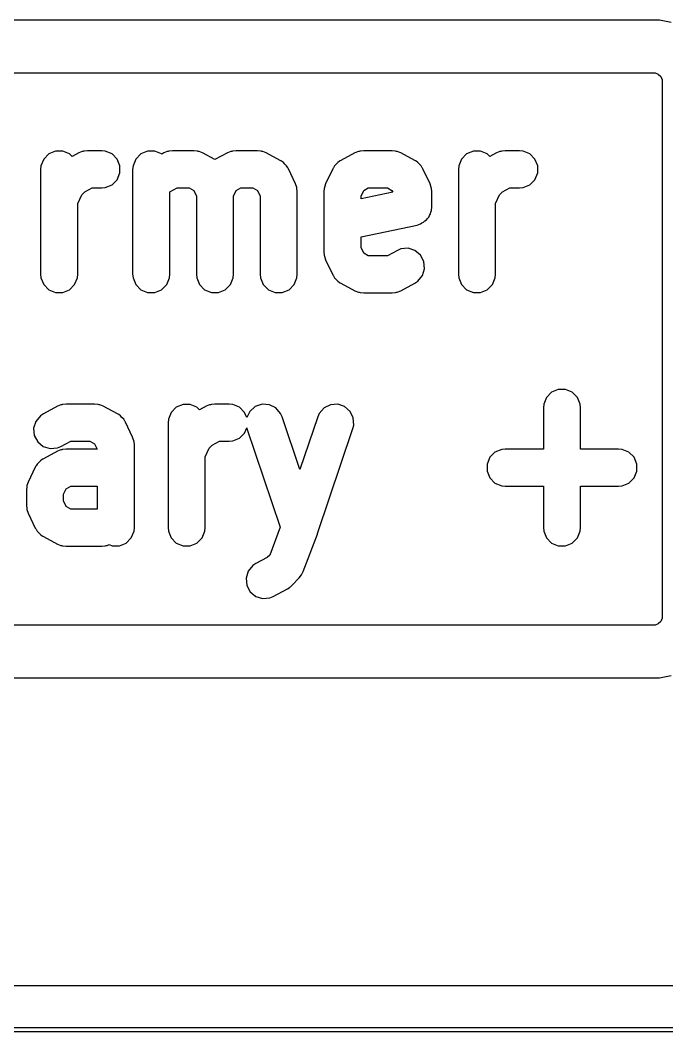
# Model space of a CAD drawing. Extents: x 70.6 to 149.6, y -117.6 to -52.5.
# Drawn here: x 124.64 to 132.03, y -117.58 to -106 of the extents above; entities that cross this region are included whole.
import ezdxf

# ---------------------------------------------------------------- set-up
doc = ezdxf.new("R2010")
doc.units = 0
doc.layers.add('BLACK', color=7, linetype='CONTINUOUS')

msp = doc.modelspace()

# ---------------------------------------------------------------- linework, layer by layer
at = {"layer": 'BLACK', "linetype": 'CONTINUOUS'}
for p, q in [((131.944863, -106.004893), (115.18131, -106.004893)), ((132.080195, -106.031812), (131.944863, -106.004893)), ((115.112317, -106.605393), (131.87587, -106.605393)), ((131.87587, -106.605393), (131.895379, -106.607314)), ((131.895379, -106.607314), (131.931427, -106.622246)), ((131.931427, -106.622246), (131.959017, -106.649836)), ((131.959017, -106.649836), (131.973949, -106.685884)), ((131.973949, -106.685884), (131.97587, -106.705393)), ((131.97587, -106.705393), (131.97587, -112.826145)), ((124.905542, -107.592826), (124.873812, -107.669428)), ((124.96417, -107.534198), (124.905542, -107.592826)), ((125.040772, -107.502468), (124.96417, -107.534198)), ((125.123686, -107.502468), (125.040772, -107.502468)), ((125.200288, -107.534198), (125.123686, -107.502468)), ((125.229823, -107.563733), (125.200288, -107.534198)), ((125.306613, -107.52308), (125.229823, -107.563733)), ((125.345163, -107.507291), (125.306613, -107.52308)), ((125.355235, -107.506339), (125.345163, -107.507291)), ((125.364582, -107.502468), (125.355235, -107.506339)), ((125.406039, -107.498385), (125.364582, -107.502468)), ((125.567944, -107.498385), (125.406039, -107.498385)), ((125.609401, -107.502468), (125.567944, -107.498385)), ((125.686003, -107.534198), (125.609401, -107.502468)), ((125.744631, -107.592826), (125.686003, -107.534198)), ((125.776361, -107.669428), (125.744631, -107.592826)), ((125.957923, -107.592826), (125.926193, -107.669428)), ((126.016551, -107.534198), (125.957923, -107.592826)), ((126.093153, -107.502468), (126.016551, -107.534198)), ((126.176067, -107.502468), (126.093153, -107.502468)), ((126.252669, -107.534198), (126.176067, -107.502468)), ((126.254182, -107.535711), (126.252669, -107.534198)), ((126.278042, -107.52308), (126.254182, -107.535711)), ((126.316592, -107.507291), (126.278042, -107.52308)), ((126.326664, -107.506339), (126.316592, -107.507291)), ((126.336011, -107.502468), (126.326664, -107.506339)), ((126.377468, -107.498385), (126.336011, -107.502468)), ((126.620325, -107.498385), (126.377468, -107.498385)), ((126.661782, -107.502468), (126.620325, -107.498385)), ((126.671128, -107.506339), (126.661782, -107.502468)), ((126.681202, -107.507291), (126.671128, -107.506339)), ((126.719751, -107.52308), (126.681202, -107.507291)), ((126.863181, -107.599013), (126.719751, -107.52308)), ((127.006613, -107.52308), (126.863181, -107.599013)), ((127.045163, -107.507291), (127.006613, -107.52308)), ((127.055235, -107.506339), (127.045163, -107.507291)), ((127.064582, -107.502468), (127.055235, -107.506339)), ((127.106039, -107.498385), (127.064582, -107.502468)), ((127.348896, -107.498385), (127.106039, -107.498385)), ((127.390353, -107.502468), (127.348896, -107.498385)), ((127.399699, -107.506339), (127.390353, -107.502468)), ((127.409772, -107.507291), (127.399699, -107.506339)), ((127.448322, -107.52308), (127.409772, -107.507291)), ((127.610227, -107.608794), (127.448322, -107.52308)), ((127.61695, -107.613247), (127.610227, -107.608794)), ((128.301851, -107.608794), (128.295124, -107.613249)), ((128.463756, -107.52308), (128.301851, -107.608794)), ((128.502306, -107.507291), (128.463756, -107.52308)), ((128.512378, -107.506339), (128.502306, -107.507291)), ((128.521725, -107.502468), (128.512378, -107.506339)), ((128.563182, -107.498385), (128.521725, -107.502468)), ((128.886992, -107.498385), (128.563182, -107.498385)), ((128.928449, -107.502468), (128.886992, -107.498385)), ((128.937795, -107.506339), (128.928449, -107.502468)), ((128.947869, -107.507291), (128.937795, -107.506339)), ((128.986418, -107.52308), (128.947869, -107.507291)), ((129.148322, -107.608794), (128.986418, -107.52308)), ((129.155046, -107.613248), (129.148322, -107.608794)), ((129.681733, -107.592826), (129.650003, -107.669428)), ((129.740361, -107.534198), (129.681733, -107.592826)), ((129.816963, -107.502468), (129.740361, -107.534198)), ((129.899877, -107.502468), (129.816963, -107.502468)), ((129.976479, -107.534198), (129.899877, -107.502468)), ((130.006014, -107.563733), (129.976479, -107.534198)), ((130.082804, -107.52308), (130.006014, -107.563733)), ((130.121354, -107.507291), (130.082804, -107.52308)), ((130.131426, -107.506339), (130.121354, -107.507291)), ((130.140773, -107.502468), (130.131426, -107.506339)), ((130.18223, -107.498385), (130.140773, -107.502468)), ((130.344135, -107.498385), (130.18223, -107.498385)), ((130.385592, -107.502468), (130.344135, -107.498385)), ((130.462194, -107.534198), (130.385592, -107.502468)), ((130.520822, -107.592826), (130.462194, -107.534198)), ((130.552552, -107.669428), (130.520822, -107.592826)), ((124.873812, -107.669428), (124.869729, -107.710885)), ((124.869729, -107.710885), (124.869729, -108.910885)), ((125.776361, -107.752342), (125.776361, -107.669428)), ((125.926193, -107.669428), (125.92211, -107.710885)), ((125.92211, -107.710885), (125.92211, -108.910885)), ((127.620159, -107.614398), (127.61695, -107.613247)), ((127.624139, -107.61801), (127.620159, -107.614398)), ((127.644955, -107.631799), (127.624139, -107.61801)), ((127.661887, -107.652264), (127.644955, -107.631799)), ((127.68156, -107.670117), (127.661887, -107.652264)), ((127.694385, -107.691544), (127.68156, -107.670117)), ((127.697809, -107.695683), (127.694385, -107.691544)), ((127.69881, -107.698938), (127.697809, -107.695683)), ((127.702954, -107.705861), (127.69881, -107.698938)), ((127.783906, -107.877289), (127.702954, -107.705861)), ((128.209124, -107.705861), (128.128172, -107.87729)), ((128.213265, -107.698942), (128.209124, -107.705861)), ((128.214268, -107.695683), (128.213265, -107.698942)), ((128.217695, -107.69154), (128.214268, -107.695683)), ((128.230518, -107.670117), (128.217695, -107.69154)), ((128.250188, -107.652267), (128.230518, -107.670117)), ((128.267122, -107.6318), (128.250188, -107.652267)), ((128.287941, -107.618007), (128.267122, -107.6318)), ((128.291919, -107.614399), (128.287941, -107.618007)), ((128.295124, -107.613249), (128.291919, -107.614399)), ((129.158253, -107.614398), (129.155046, -107.613248)), ((129.162231, -107.618008), (129.158253, -107.614398)), ((129.183051, -107.6318), (129.162231, -107.618008)), ((129.199984, -107.652267), (129.183051, -107.6318)), ((129.219654, -107.670116), (129.199984, -107.652267)), ((129.232478, -107.691541), (129.219654, -107.670116)), ((129.235905, -107.695683), (129.232478, -107.691541)), ((129.236907, -107.69894), (129.235905, -107.695683)), ((129.241049, -107.70586), (129.236907, -107.69894)), ((129.322002, -107.877289), (129.241049, -107.70586)), ((129.650003, -107.669428), (129.64592, -107.710885)), ((129.64592, -107.710885), (129.64592, -108.910885)), ((130.552552, -107.752342), (130.552552, -107.669428)), ((125.686003, -107.887572), (125.744631, -107.828944)), ((125.744631, -107.828944), (125.776361, -107.752342)), ((130.462194, -107.887572), (130.520822, -107.828944)), ((130.520822, -107.828944), (130.552552, -107.752342)), ((125.374548, -107.967998), (125.458819, -107.923385)), ((125.458819, -107.923385), (125.567944, -107.923385)), ((125.567944, -107.923385), (125.609401, -107.919302)), ((125.609401, -107.919302), (125.686003, -107.887572)), ((126.34711, -107.967398), (126.430248, -107.923385)), ((126.430248, -107.923385), (126.567545, -107.923385)), ((126.567545, -107.923385), (126.620283, -107.951305)), ((126.620283, -107.951305), (126.650682, -108.015679)), ((127.075682, -108.015678), (127.10608, -107.951305)), ((127.10608, -107.951305), (127.158819, -107.923385)), ((127.158819, -107.923385), (127.296116, -107.923385)), ((127.296116, -107.923385), (127.348855, -107.951305)), ((127.348855, -107.951305), (127.379253, -108.015677)), ((127.797916, -107.91652), (127.783906, -107.877289)), ((127.798169, -107.92174), (127.797916, -107.91652)), ((127.80017, -107.926571), (127.798169, -107.92174)), ((127.804253, -107.968028), (127.80017, -107.926571)), ((128.111908, -107.926571), (128.107825, -107.968028)), ((128.113908, -107.92174), (128.111908, -107.926571)), ((128.114162, -107.916521), (128.113908, -107.92174)), ((128.128172, -107.87729), (128.114162, -107.916521)), ((128.532825, -108.015678), (128.563223, -107.951305)), ((128.563223, -107.951305), (128.615962, -107.923385)), ((128.615962, -107.923385), (128.834212, -107.923385)), ((128.834212, -107.923385), (128.88695, -107.951305)), ((128.88695, -107.951305), (128.896555, -107.971646)), ((129.336012, -107.91652), (129.322002, -107.877289)), ((129.336265, -107.92174), (129.336012, -107.91652)), ((129.338266, -107.926571), (129.336265, -107.92174)), ((129.342349, -107.968028), (129.338266, -107.926571)), ((130.150739, -107.967998), (130.23501, -107.923385)), ((130.23501, -107.923385), (130.344135, -107.923385)), ((130.344135, -107.923385), (130.385592, -107.919302)), ((130.385592, -107.919302), (130.462194, -107.887572)), ((125.294729, -108.101393), (125.340894, -108.003631)), ((125.340894, -108.003631), (125.374548, -107.967998)), ((126.34711, -108.910885), (126.34711, -107.967398)), ((126.650682, -108.015679), (126.650682, -108.910885)), ((127.075682, -108.910885), (127.075682, -108.015678)), ((127.379253, -108.015677), (127.379253, -108.910885)), ((127.804253, -108.910885), (127.804253, -107.968028)), ((128.107825, -107.968028), (128.107825, -108.653742)), ((128.896555, -107.971646), (128.532825, -108.048672)), ((128.532825, -108.048672), (128.532825, -108.015678)), ((129.342349, -108.139456), (129.342349, -107.968028)), ((130.07092, -108.101393), (130.117085, -108.003631)), ((130.117085, -108.003631), (130.150739, -107.967998)), ((125.294729, -108.910885), (125.294729, -108.101393)), ((129.330752, -108.19905), (129.338266, -108.180913)), ((129.338266, -108.180913), (129.342349, -108.139456)), ((130.07092, -108.910885), (130.07092, -108.101393)), ((129.247908, -108.316143), (129.263625, -108.300425)), ((129.263625, -108.300425), (129.281951, -108.287851)), ((129.281951, -108.287851), (129.292654, -108.271396)), ((129.292654, -108.271396), (129.306536, -108.257515)), ((129.306536, -108.257515), (129.315042, -108.236979)), ((129.315042, -108.236979), (129.327161, -108.218349)), ((129.327161, -108.218349), (129.330752, -108.19905)), ((128.532825, -108.483097), (129.173873, -108.347346)), ((129.173873, -108.347346), (129.213584, -108.334763)), ((129.213584, -108.334763), (129.229771, -108.323655)), ((129.229771, -108.323655), (129.247908, -108.316143)), ((128.532825, -108.606091), (128.532825, -108.483097)), ((128.107825, -108.653742), (128.111908, -108.695199)), ((128.563223, -108.670464), (128.532825, -108.606091)), ((128.949469, -108.637366), (128.834212, -108.698385)), ((128.988019, -108.621578), (128.949469, -108.637366)), ((129.070565, -108.613779), (128.988019, -108.621578)), ((129.149811, -108.638162), (129.070565, -108.613779)), ((129.213695, -108.691016), (129.149811, -108.638162)), ((128.111908, -108.695199), (128.113908, -108.700029)), ((128.113908, -108.700029), (128.114162, -108.705249)), ((128.114162, -108.705249), (128.128172, -108.74448)), ((128.128172, -108.74448), (128.209124, -108.915909)), ((128.615962, -108.698385), (128.563223, -108.670464)), ((128.834212, -108.698385), (128.615962, -108.698385)), ((129.252489, -108.764294), (129.213695, -108.691016)), ((129.260288, -108.84684), (129.252489, -108.764294)), ((129.235905, -108.926087), (129.260288, -108.84684)), ((124.869729, -108.910885), (124.873812, -108.952342)), ((124.873812, -108.952342), (124.905542, -109.028944)), ((125.258916, -109.028944), (125.290646, -108.952342)), ((125.290646, -108.952342), (125.294729, -108.910885)), ((125.92211, -108.910885), (125.926193, -108.952342)), ((125.926193, -108.952342), (125.957923, -109.028944)), ((126.311297, -109.028944), (126.343027, -108.952342)), ((126.343027, -108.952342), (126.34711, -108.910885)), ((126.650682, -108.910885), (126.654765, -108.952342)), ((126.654765, -108.952342), (126.686495, -109.028944)), ((127.039869, -109.028944), (127.071599, -108.952342)), ((127.071599, -108.952342), (127.075682, -108.910885)), ((127.379253, -108.910885), (127.383336, -108.952342)), ((127.383336, -108.952342), (127.415066, -109.028944)), ((127.76844, -109.028944), (127.80017, -108.952342)), ((127.80017, -108.952342), (127.804253, -108.910885)), ((128.209124, -108.915909), (128.213265, -108.922827)), ((128.213265, -108.922827), (128.214268, -108.926087)), ((128.214268, -108.926087), (128.217695, -108.930229)), ((128.217695, -108.930229), (128.230518, -108.951653)), ((128.230518, -108.951653), (128.250188, -108.969502)), ((128.250188, -108.969502), (128.267122, -108.98997)), ((128.267122, -108.98997), (128.287941, -109.003762)), ((129.148322, -109.012976), (129.183051, -108.98997)), ((129.183051, -108.98997), (129.235905, -108.926087)), ((129.64592, -108.910885), (129.650003, -108.952342)), ((129.650003, -108.952342), (129.681733, -109.028944)), ((130.035107, -109.028944), (130.066837, -108.952342)), ((130.066837, -108.952342), (130.07092, -108.910885)), ((124.905542, -109.028944), (124.96417, -109.087572)), ((124.96417, -109.087572), (125.040772, -109.119302)), ((125.123686, -109.119302), (125.200288, -109.087572)), ((125.200288, -109.087572), (125.258916, -109.028944)), ((125.957923, -109.028944), (126.016551, -109.087572)), ((126.016551, -109.087572), (126.093153, -109.119302)), ((126.176067, -109.119302), (126.252669, -109.087572)), ((126.252669, -109.087572), (126.311297, -109.028944)), ((126.686495, -109.028944), (126.745123, -109.087572)), ((126.745123, -109.087572), (126.821725, -109.119302)), ((126.904639, -109.119302), (126.981241, -109.087572)), ((126.981241, -109.087572), (127.039869, -109.028944)), ((127.415066, -109.028944), (127.473694, -109.087572)), ((127.473694, -109.087572), (127.550296, -109.119302)), ((127.63321, -109.119302), (127.709812, -109.087572)), ((127.709812, -109.087572), (127.76844, -109.028944)), ((128.287941, -109.003762), (128.291919, -109.007371)), ((128.291919, -109.007371), (128.295124, -109.00852)), ((128.295124, -109.00852), (128.301851, -109.012976)), ((128.301851, -109.012976), (128.463756, -109.09869)), ((128.463756, -109.09869), (128.502306, -109.114479)), ((128.502306, -109.114479), (128.512378, -109.11543)), ((128.512378, -109.11543), (128.521725, -109.119302)), ((128.928449, -109.119302), (128.937795, -109.11543)), ((128.937795, -109.11543), (128.947869, -109.114479)), ((128.947869, -109.114479), (128.986418, -109.09869)), ((128.986418, -109.09869), (129.148322, -109.012976)), ((129.681733, -109.028944), (129.740361, -109.087572)), ((129.740361, -109.087572), (129.816963, -109.119302)), ((129.899877, -109.119302), (129.976479, -109.087572)), ((129.976479, -109.087572), (130.035107, -109.028944)), ((125.040772, -109.119302), (125.123686, -109.119302)), ((126.093153, -109.119302), (126.176067, -109.119302)), ((126.821725, -109.119302), (126.904639, -109.119302)), ((127.550296, -109.119302), (127.63321, -109.119302)), ((128.521725, -109.119302), (128.563182, -109.123385)), ((128.563182, -109.123385), (128.886992, -109.123385)), ((128.886992, -109.123385), (128.928449, -109.119302)), ((129.816963, -109.119302), (129.899877, -109.119302)), ((130.71179, -110.260668), (130.653162, -110.319296)), ((130.788392, -110.228938), (130.71179, -110.260668)), ((130.871306, -110.228938), (130.788392, -110.228938)), ((130.947908, -110.260668), (130.871306, -110.228938)), ((131.006536, -110.319296), (130.947908, -110.260668)), ((130.653162, -110.319296), (130.621432, -110.395898)), ((131.038266, -110.395898), (131.006536, -110.319296)), ((125.063757, -110.420979), (124.901852, -110.506693)), ((125.102307, -110.40519), (125.063757, -110.420979)), ((125.112379, -110.404238), (125.102307, -110.40519)), ((125.121726, -110.400367), (125.112379, -110.404238)), ((125.163183, -110.396284), (125.121726, -110.400367)), ((125.486993, -110.396284), (125.163183, -110.396284)), ((125.52845, -110.400367), (125.486993, -110.396284)), ((125.537796, -110.404238), (125.52845, -110.400367)), ((125.54787, -110.40519), (125.537796, -110.404238)), ((125.586419, -110.420979), (125.54787, -110.40519)), ((125.748323, -110.506693), (125.586419, -110.420979)), ((126.362686, -110.490725), (126.330956, -110.567327)), ((126.421314, -110.432097), (126.362686, -110.490725)), ((126.497916, -110.400367), (126.421314, -110.432097)), ((126.58083, -110.400367), (126.497916, -110.400367)), ((126.657432, -110.432097), (126.58083, -110.400367)), ((126.686967, -110.461632), (126.657432, -110.432097)), ((126.763757, -110.420979), (126.686967, -110.461632)), ((126.802307, -110.40519), (126.763757, -110.420979)), ((126.812379, -110.404238), (126.802307, -110.40519)), ((126.821726, -110.400367), (126.812379, -110.404238)), ((126.863183, -110.396284), (126.821726, -110.400367)), ((127.025088, -110.396284), (126.863183, -110.396284)), ((127.066545, -110.400367), (127.025088, -110.396284)), ((127.143147, -110.432097), (127.066545, -110.400367)), ((127.201775, -110.490725), (127.143147, -110.432097)), ((127.22635, -110.550053), (127.201775, -110.490725)), ((127.261512, -110.479097), (127.22635, -110.550053)), ((127.323955, -110.424549), (127.261512, -110.479097)), ((127.40252, -110.398049), (127.323955, -110.424549)), ((127.485246, -110.403632), (127.40252, -110.398049)), ((127.559537, -110.440446), (127.485246, -110.403632)), ((127.614085, -110.502889), (127.559537, -110.440446)), ((127.631204, -110.540867), (127.614085, -110.502889)), ((128.055138, -110.502889), (128.038019, -110.540867)), ((128.109686, -110.440446), (128.055138, -110.502889)), ((128.183977, -110.403631), (128.109686, -110.440446)), ((128.266703, -110.398048), (128.183977, -110.403631)), ((128.345268, -110.424548), (128.266703, -110.398048)), ((128.407711, -110.479097), (128.345268, -110.424548)), ((128.444526, -110.553388), (128.407711, -110.479097)), ((130.621432, -110.395898), (130.617349, -110.437355)), ((130.617349, -110.437355), (130.617349, -110.91057)), ((131.042349, -110.437355), (131.038266, -110.395898)), ((131.042349, -110.91057), (131.042349, -110.437355)), ((124.814269, -110.593582), (124.789886, -110.672828)), ((124.867123, -110.529699), (124.814269, -110.593582)), ((124.901852, -110.506693), (124.867123, -110.529699)), ((125.755047, -110.511147), (125.748323, -110.506693)), ((125.758254, -110.512297), (125.755047, -110.511147)), ((125.762232, -110.515907), (125.758254, -110.512297)), ((125.783052, -110.529699), (125.762232, -110.515907)), ((125.799985, -110.550166), (125.783052, -110.529699)), ((125.819655, -110.568015), (125.799985, -110.550166)), ((125.832479, -110.58944), (125.819655, -110.568015)), ((125.835906, -110.593582), (125.832479, -110.58944)), ((125.836908, -110.596839), (125.835906, -110.593582)), ((125.84105, -110.603759), (125.836908, -110.596839)), ((125.922003, -110.775188), (125.84105, -110.603759)), ((126.330956, -110.567327), (126.326873, -110.608784)), ((126.326873, -110.608784), (126.326873, -111.808784)), ((127.834611, -111.143911), (127.631204, -110.540867)), ((128.038019, -110.540867), (127.834611, -111.143911)), ((128.450109, -110.636113), (128.444526, -110.553388)), ((124.789886, -110.672828), (124.797684, -110.755374)), ((127.143147, -110.785471), (127.201775, -110.726843)), ((127.201775, -110.726843), (127.226364, -110.667479)), ((127.226364, -110.667479), (127.228496, -110.676701)), ((127.228496, -110.676701), (127.608983, -111.804734)), ((128.035966, -111.876701), (128.440727, -110.676701)), ((128.440727, -110.676701), (128.450109, -110.636113)), ((124.797684, -110.755374), (124.836479, -110.828653)), ((124.836479, -110.828653), (124.900362, -110.881507)), ((125.100704, -110.882303), (125.215963, -110.821284)), ((125.215963, -110.821284), (125.434213, -110.821284)), ((125.434213, -110.821284), (125.486951, -110.849204)), ((125.486951, -110.849204), (125.515776, -110.910245)), ((125.936013, -110.814419), (125.922003, -110.775188)), ((125.936266, -110.819639), (125.936013, -110.814419)), ((125.938267, -110.82447), (125.936266, -110.819639)), ((125.94235, -110.865927), (125.938267, -110.82447)), ((126.831692, -110.865897), (126.915963, -110.821284)), ((126.915963, -110.821284), (127.025088, -110.821284)), ((127.025088, -110.821284), (127.066545, -110.817201)), ((127.066545, -110.817201), (127.143147, -110.785471)), ((124.900362, -110.881507), (124.979608, -110.90589)), ((125.063757, -110.935265), (124.901852, -111.020979)), ((124.979608, -110.90589), (125.062154, -110.898092)), ((125.062154, -110.898092), (125.100704, -110.882303)), ((125.102307, -110.919476), (125.063757, -110.935265)), ((125.112379, -110.918524), (125.102307, -110.919476)), ((125.121726, -110.914653), (125.112379, -110.918524)), ((125.163183, -110.91057), (125.121726, -110.914653)), ((125.515164, -110.91057), (125.163183, -110.91057)), ((125.515776, -110.910245), (125.515164, -110.91057)), ((125.94235, -111.808784), (125.94235, -110.865927)), ((126.751873, -110.999292), (126.798038, -110.90153)), ((126.798038, -110.90153), (126.831692, -110.865897)), ((130.064171, -110.946383), (130.005543, -111.005011)), ((130.140773, -110.914653), (130.064171, -110.946383)), ((130.18223, -110.91057), (130.140773, -110.914653)), ((130.617349, -110.91057), (130.18223, -110.91057)), ((131.477469, -110.91057), (131.042349, -110.91057)), ((131.518926, -110.914653), (131.477469, -110.91057)), ((131.595528, -110.946383), (131.518926, -110.914653)), ((131.654156, -111.005011), (131.595528, -110.946383)), ((124.83052, -111.082301), (124.817695, -111.103726)), ((124.85019, -111.06445), (124.83052, -111.082301)), ((124.867123, -111.043985), (124.85019, -111.06445)), ((124.887938, -111.030195), (124.867123, -111.043985)), ((124.891921, -111.026582), (124.887938, -111.030195)), ((124.895131, -111.025431), (124.891921, -111.026582)), ((124.901852, -111.020979), (124.895131, -111.025431)), ((126.751873, -111.808784), (126.751873, -110.999292)), ((130.005543, -111.005011), (129.973813, -111.081613)), ((129.973813, -111.081613), (129.973813, -111.164527)), ((131.685886, -111.081613), (131.654156, -111.005011)), ((131.685886, -111.164527), (131.685886, -111.081613)), ((124.809125, -111.118045), (124.728173, -111.289473)), ((124.813266, -111.111125), (124.809125, -111.118045)), ((124.814269, -111.107868), (124.813266, -111.111125)), ((124.817695, -111.103726), (124.814269, -111.107868)), ((129.973813, -111.164527), (130.005543, -111.241129)), ((131.654156, -111.241129), (131.685886, -111.164527)), ((124.728173, -111.289473), (124.714163, -111.328704)), ((130.005543, -111.241129), (130.064171, -111.299757)), ((130.064171, -111.299757), (130.140773, -111.331487)), ((131.518926, -111.331487), (131.595528, -111.299757)), ((131.595528, -111.299757), (131.654156, -111.241129)), ((124.711909, -111.338755), (124.707826, -111.380212)), ((124.707826, -111.380212), (124.707826, -111.551641)), ((124.713909, -111.333924), (124.711909, -111.338755)), ((124.714163, -111.328704), (124.713909, -111.333924)), ((125.132826, -111.427862), (125.163223, -111.36349)), ((125.132826, -111.50399), (125.132826, -111.427862)), ((125.163223, -111.36349), (125.215963, -111.33557)), ((125.215963, -111.33557), (125.51735, -111.33557)), ((125.51735, -111.33557), (125.51735, -111.595127)), ((130.140773, -111.331487), (130.18223, -111.33557)), ((130.18223, -111.33557), (130.617349, -111.33557)), ((130.617349, -111.33557), (130.617349, -111.808784)), ((131.042349, -111.808784), (131.042349, -111.33557)), ((131.042349, -111.33557), (131.477469, -111.33557)), ((131.477469, -111.33557), (131.518926, -111.331487)), ((125.163224, -111.568363), (125.132826, -111.50399)), ((124.707826, -111.551641), (124.711909, -111.593098)), ((124.711909, -111.593098), (124.713909, -111.597928)), ((124.713909, -111.597928), (124.714163, -111.603148)), ((124.714163, -111.603148), (124.728173, -111.642379)), ((124.728173, -111.642379), (124.809125, -111.813808)), ((125.215963, -111.596284), (125.163224, -111.568363)), ((125.515165, -111.596284), (125.215963, -111.596284)), ((125.51735, -111.595127), (125.515165, -111.596284)), ((124.809125, -111.813808), (124.813266, -111.820726)), ((124.813266, -111.820726), (124.814269, -111.823986)), ((124.814269, -111.823986), (124.817696, -111.828128)), ((124.817696, -111.828128), (124.830519, -111.849552)), ((124.830519, -111.849552), (124.850189, -111.867401)), ((124.850189, -111.867401), (124.867123, -111.887869)), ((124.867123, -111.887869), (124.887942, -111.901661)), ((125.906537, -111.926843), (125.938267, -111.850241)), ((125.938267, -111.850241), (125.94235, -111.808784)), ((126.326873, -111.808784), (126.330956, -111.850241)), ((126.330956, -111.850241), (126.362686, -111.926843)), ((126.71606, -111.926843), (126.74779, -111.850241)), ((126.74779, -111.850241), (126.751873, -111.808784)), ((127.608983, -111.804734), (127.48897, -112.122414)), ((127.871495, -112.312453), (128.0334, -111.883881)), ((128.0334, -111.883881), (128.034394, -111.880186)), ((128.034394, -111.880186), (128.035966, -111.876701)), ((130.617349, -111.808784), (130.621432, -111.850241)), ((130.621432, -111.850241), (130.653162, -111.926843)), ((131.006536, -111.926843), (131.038266, -111.850241)), ((131.038266, -111.850241), (131.042349, -111.808784)), ((124.887942, -111.901661), (124.89192, -111.90527)), ((124.89192, -111.90527), (124.895125, -111.906419)), ((124.895125, -111.906419), (124.901852, -111.910875)), ((124.901852, -111.910875), (125.063757, -111.996589)), ((125.063757, -111.996589), (125.102307, -112.012378)), ((125.628821, -112.012378), (125.65292, -112.002507)), ((125.65292, -112.002507), (125.688393, -112.017201)), ((125.771307, -112.017201), (125.847909, -111.985471)), ((125.847909, -111.985471), (125.906537, -111.926843)), ((126.362686, -111.926843), (126.421314, -111.985471)), ((126.421314, -111.985471), (126.497916, -112.017201)), ((126.58083, -112.017201), (126.657432, -111.985471)), ((126.657432, -111.985471), (126.71606, -111.926843)), ((130.653162, -111.926843), (130.71179, -111.985471)), ((130.71179, -111.985471), (130.788392, -112.017201)), ((130.871306, -112.017201), (130.947908, -111.985471)), ((130.947908, -111.985471), (131.006536, -111.926843)), ((125.102307, -112.012378), (125.112379, -112.013329)), ((125.112379, -112.013329), (125.121726, -112.017201)), ((125.121726, -112.017201), (125.163183, -112.021284)), ((125.163183, -112.021284), (125.567945, -112.021284)), ((125.567945, -112.021284), (125.609402, -112.017201)), ((125.609402, -112.017201), (125.618748, -112.013329)), ((125.618748, -112.013329), (125.628821, -112.012378)), ((125.688393, -112.017201), (125.771307, -112.017201)), ((126.497916, -112.017201), (126.58083, -112.017201)), ((127.48897, -112.122414), (127.461341, -112.151669)), ((130.788392, -112.017201), (130.871306, -112.017201)), ((127.330424, -112.220979), (127.295695, -112.243985)), ((127.461341, -112.151669), (127.330424, -112.220979)), ((127.242841, -112.307869), (127.218458, -112.387115)), ((127.295695, -112.243985), (127.242841, -112.307869)), ((127.827197, -112.383263), (127.852694, -112.350319)), ((127.852694, -112.350319), (127.852806, -112.350023)), ((127.852806, -112.350023), (127.853024, -112.349792)), ((127.853024, -112.349792), (127.871495, -112.312453)), ((127.218458, -112.387115), (127.226256, -112.469661)), ((127.226256, -112.469661), (127.265051, -112.542939)), ((127.729469, -112.483565), (127.746244, -112.468977)), ((127.746244, -112.468977), (127.827197, -112.383263)), ((127.265051, -112.542939), (127.328935, -112.595793)), ((127.529276, -112.596589), (127.69118, -112.510875)), ((127.69118, -112.510875), (127.709711, -112.498599)), ((127.709711, -112.498599), (127.714811, -112.496314)), ((127.714811, -112.496314), (127.720085, -112.491726)), ((127.720085, -112.491726), (127.725909, -112.487869)), ((127.725909, -112.487869), (127.729469, -112.483565)), ((127.328935, -112.595793), (127.408181, -112.620176)), ((127.408181, -112.620176), (127.490727, -112.612378)), ((127.490727, -112.612378), (127.529276, -112.596589)), ((131.87587, -112.926145), (115.112317, -112.926145)), ((131.895379, -112.924224), (131.87587, -112.926145)), ((131.931427, -112.909292), (131.895379, -112.924224)), ((131.959017, -112.881702), (131.931427, -112.909292)), ((131.973949, -112.845654), (131.959017, -112.881702)), ((131.97587, -112.826145), (131.973949, -112.845654)), ((131.944863, -113.526645), (132.080198, -113.499725)), ((115.043324, -113.526645), (131.944863, -113.526645)), ((148.027122, -117.05067), (72.149558, -117.05067)), ((70.61334, -117.52617), (149.56334, -117.52617)), ((149.58834, -117.57617), (70.58834, -117.57617))]:
    msp.add_line(p, q, dxfattribs=at)

doc.saveas('drawing.dxf')
